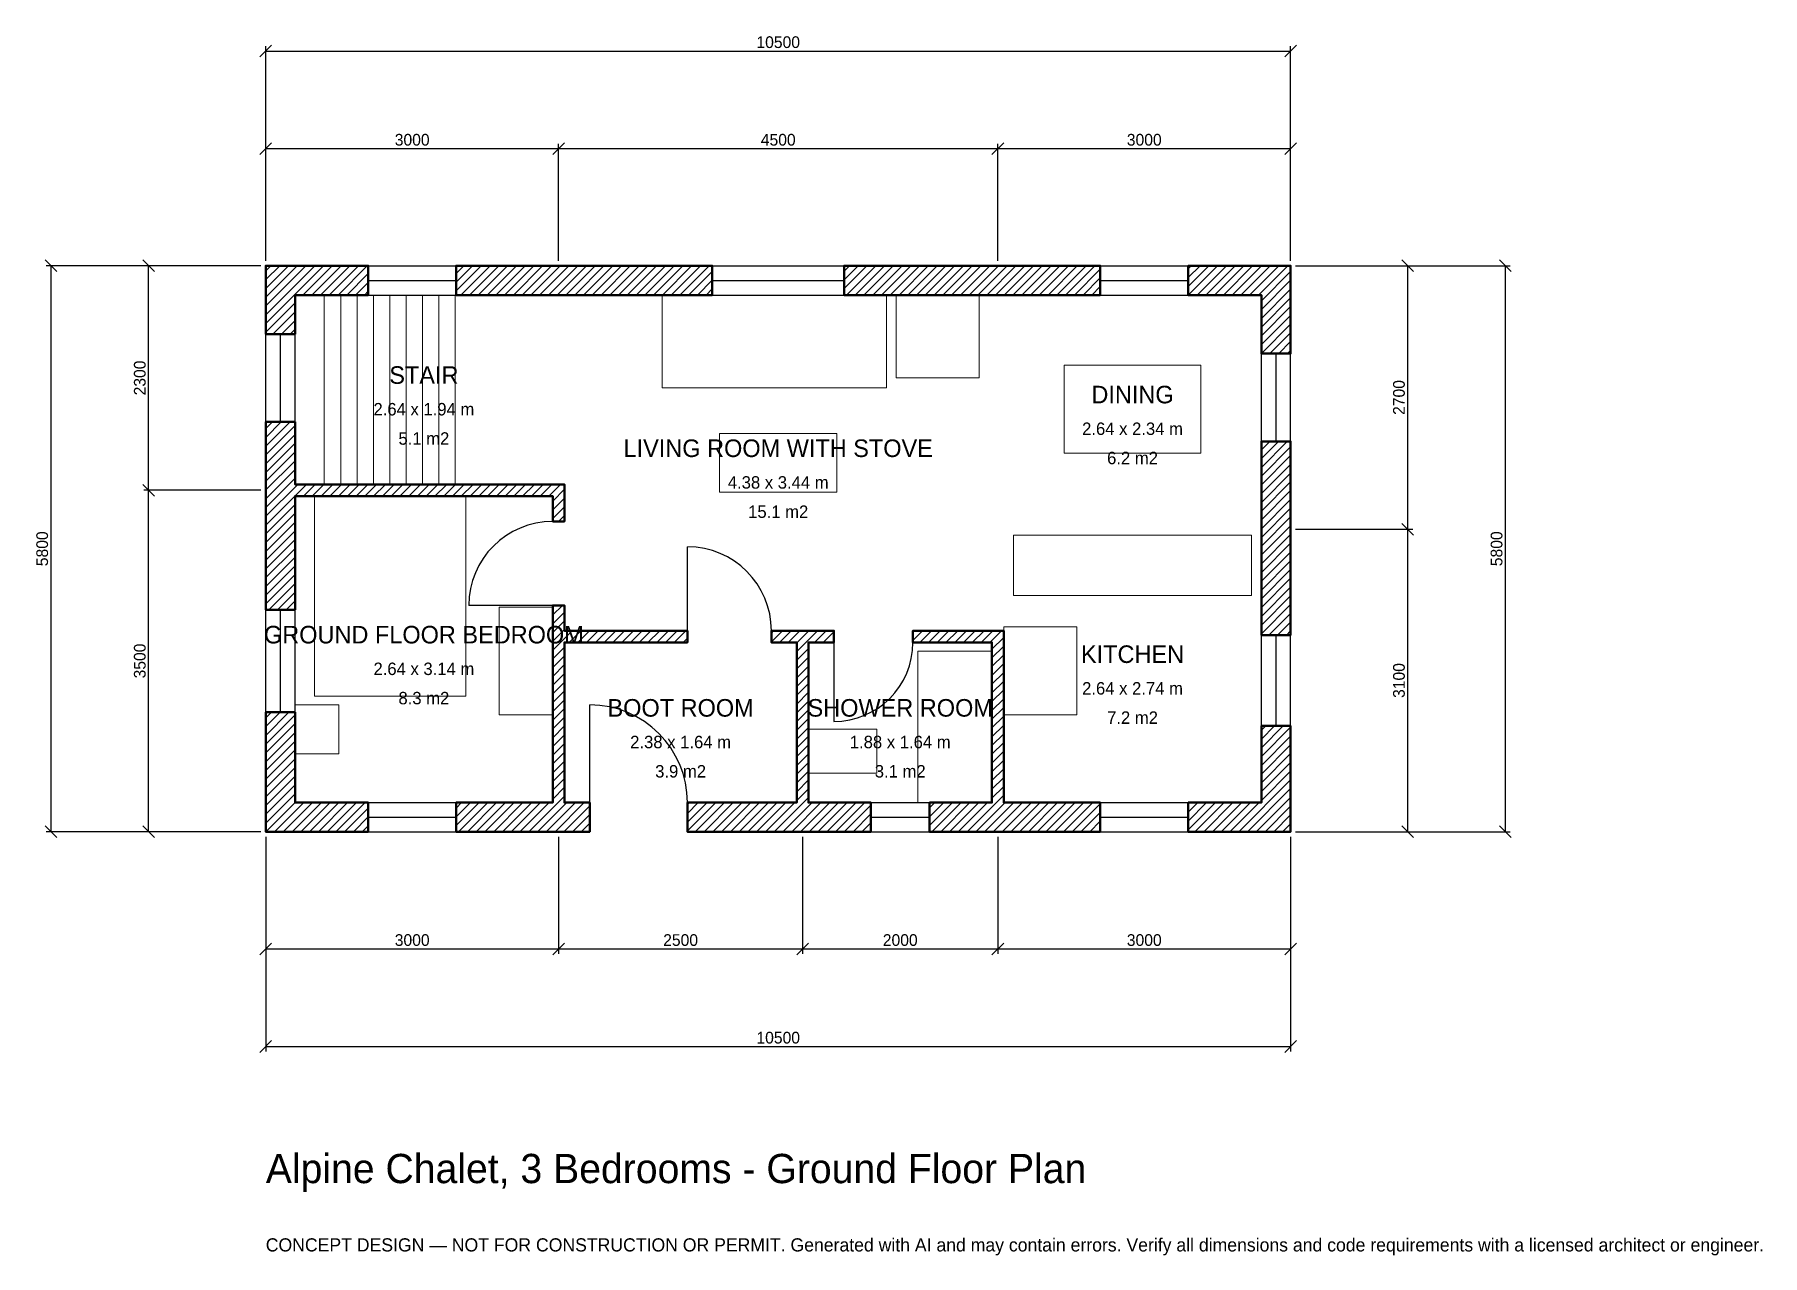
# Model space of a CAD drawing. Header units: millimetres. Extents: x -2369 to 15333, y -4341 to 8169.
import ezdxf
from ezdxf.enums import TextEntityAlignment as Align

# ---------------------------------------------------------------- set-up
doc = ezdxf.new("R2010")
doc.units = ezdxf.units.MM
for name, color, linetype, lineweight in [('A-ANNO-DIMS', 1, 'Continuous', 13), ('A-ANNO-TEXT', 7, 'Continuous', 18), ('A-AREA-IDEN', 7, 'Continuous', 18), ('A-DOOR', 2, 'Continuous', 25), ('A-FLOR-FIXT', 9, 'Continuous', 13), ('A-FLOR-STRS', 3, 'Continuous', 18), ('A-FURN', 9, 'Continuous', 13), ('A-GLAZ', 4, 'Continuous', 25), ('A-WALL', 7, 'Continuous', 50), ('A-WALL-PATT', 8, 'Continuous', 13)]:
    doc.layers.add(name, color=color, linetype=linetype, lineweight=lineweight)
doc.dimstyles.new('PLAN', dxfattribs={"dimtxt": 120, "dimasz": 80, "dimexe": 50, "dimexo": 50, "dimgap": 30, "dimtad": 1, "dimdec": 0, "dimtsz": 60, "dimcen": 2.5, "dimclrd": 1, "dimclre": 1, "dimazin": 3, "dimtfac": 1, "dimtmove": 0, "dimatfit": 3})

msp = doc.modelspace()

# ---------------------------------------------------------------- hatches: boundary and pattern name
at = {"layer": 'A-WALL-PATT'}
h = msp.add_hatch(dxfattribs=at)
h.set_pattern_fill('ANSI31', color=8, scale=20)
h.paths.add_polyline_path([(5440, -0.001), (5440, 0), (5350, 0), (4320, 0), (4320, 300), (5350, 300), (5440, 300), (5440, 1940), (5180, 1940), (5180, 2060), (5440, 2060), (5560, 2060), (5820, 2060), (5820, 1940), (5560, 1940), (5560, 300), (5650, 300), (6200, 300), (6200, 0), (5650, 0), (5560, 0), (5560, -0.001), (5440, -0.001)])
h.paths.add_polyline_path([(3150, 0), (3060, 0), (3060, -0.001), (2940, -0.001), (2940, 0), (2850, 0), (1950, 0), (1950, 300), (2850, 300), (2940, 300), (2940, 1940), (2940, 2060), (2940, 2320), (3060, 2320), (3060, 2060), (4320, 2060), (4320, 1940), (3060, 1940), (3060, 300), (3150, 300), (3320, 300), (3320, 0), (3150, 0)])
h.paths.add_polyline_path([(300, 0), (300, -0.001), (0, -0.001), (0, 0), (-0.001, 0), (-0.001, 300), (0, 300), (0, 1225), (300, 1225), (300, 300), (1050, 300), (1050, 0), (300, 0)])
h.paths.add_polyline_path([(0, 3350), (0, 3440), (-0.001, 3440), (-0.001, 3560), (0, 3560), (0, 3650), (0, 4200), (300, 4200), (300, 3650), (300, 3560), (2940, 3560), (3060, 3560), (3060, 3440), (3060, 3180), (2940, 3180), (2940, 3440), (300, 3440), (300, 3350), (300, 2275), (0, 2275), (0, 3350)])
h.paths.add_polyline_path([(0, 5500), (-0.001, 5500), (-0.001, 5800), (0, 5800), (0, 5800.001), (300, 5800.001), (300, 5800), (1050, 5800), (1050, 5500), (300, 5500), (300, 5100), (0, 5100), (0, 5500)])
h.paths.add_polyline_path([(2850, 5800), (3150, 5800), (4575, 5800), (4575, 5500), (3150, 5500), (2850, 5500), (1950, 5500), (1950, 5800), (2850, 5800)])
h.paths.add_polyline_path([(7350, 5800), (7350, 5800), (8550, 5800), (8550, 5500), (7650, 5500), (7650, 5500), (5925, 5500), (5925, 5800), (7350, 5800)])
h.paths.add_polyline_path([(10200, 5800), (10200, 5800.001), (10500, 5800.001), (10500, 5800), (10500.001, 5800), (10500.001, 5500), (10500, 5500), (10500, 4900), (10200, 4900), (10200, 5500), (9450, 5500), (9450, 5800), (10200, 5800)])
h.paths.add_polyline_path([(10500, 3250), (10500, 2950), (10500, 2015), (10200, 2015), (10200, 2950), (10200, 3250), (10200, 4000), (10500, 4000), (10500, 3250)])
h.paths.add_polyline_path([(10500, 300), (10500.001, 300), (10500.001, 0), (10500, 0), (10500, -0.001), (10200, -0.001), (10200, 0), (9450, 0), (9450, 300), (10200, 300), (10200, 1085), (10500, 1085), (10500, 300)])
h.paths.add_polyline_path([(7650, 0), (7560, 0), (7560, -0.001), (7440, -0.001), (7440, 0), (7350, 0), (6800, 0), (6800, 300), (7350, 300), (7440, 300), (7440, 1940), (6630, 1940), (6630, 2060), (7440, 2060), (7560, 2060), (7560, 1940), (7560, 300), (7650, 300), (8550, 300), (8550, 0), (7650, 0)])

# ---------------------------------------------------------------- linework, layer by layer
at = {"layer": 'A-DOOR'}
for p, q in [((4320, 2060), (4320, 2920)), ((2940, 2320), (2080, 2320)), ((5820, 1940), (5820, 1130)), ((3320, 300), (3320, 1300))]:
    msp.add_line(p, q, dxfattribs=at)
for centre, radius, start, end in [((2940, 2320), 860, 90, 180), ((4320, 2060), 860, 0, 90), ((5820, 1940), 810, 270, 360), ((3320, 300), 1000, 0, 90)]:
    msp.add_arc(centre, radius, start, end, dxfattribs=at)
at = {"layer": 'A-FLOR-FIXT'}
for points in [[(7660, 2420), (10100, 2420), (10100, 3040), (7660, 3040)], [(6680, 300), (7440, 300), (7440, 1850), (6680, 1850)], [(5560, 600), (6260, 600), (6260, 1050), (5560, 1050)]]:
    msp.add_lwpolyline(points, close=True, dxfattribs=at)
at = {"layer": 'A-FLOR-STRS'}
for p, q in [((600, 3560), (600, 5500)), ((767.5, 3560), (767.5, 5500)), ((935, 3560), (935, 5500)), ((1102.5, 3560), (1102.5, 5500)), ((1270, 3560), (1270, 5500)), ((1437.5, 3560), (1437.5, 5500)), ((1605, 3560), (1605, 5500)), ((1772.5, 3560), (1772.5, 5500)), ((1940, 3560), (1940, 5500))]:
    msp.add_line(p, q, dxfattribs=at)
at = {"layer": 'A-FURN'}
for points in [[(4060, 4550), (6360, 4550), (6360, 5500), (4060, 5500)], [(6460, 4650), (7310, 4650), (7310, 5500), (6460, 5500)], [(8180, 3880), (9580, 3880), (9580, 4780), (8180, 4780)], [(4650, 3480), (5850, 3480), (5850, 4080), (4650, 4080)], [(500, 1390), (2050, 1390), (2050, 3440), (500, 3440)], [(2390, 1200), (2940, 1200), (2940, 2300), (2390, 2300)], [(7560, 1200), (8310, 1200), (8310, 2100), (7560, 2100)], [(300, 800), (750, 800), (750, 1300), (300, 1300)]]:
    msp.add_lwpolyline(points, close=True, dxfattribs=at)
at = {"layer": 'A-GLAZ'}
for p, q in [((1050, 5800), (1950, 5800)), ((4575, 5800), (5925, 5800)), ((8550, 5800), (9450, 5800)), ((1050, 5650), (1950, 5650)), ((1050, 5500), (1950, 5500)), ((4575, 5650), (5925, 5650)), ((4575, 5500), (5925, 5500)), ((8550, 5650), (9450, 5650)), ((8550, 5500), (9450, 5500)), ((0, 4200), (0, 5100)), ((150, 4200), (150, 5100)), ((300, 4200), (300, 5100)), ((10200, 4000), (10200, 4900)), ((10350, 4000), (10350, 4900)), ((10500, 4000), (10500, 4900)), ((0, 1225), (0, 2275)), ((150, 1225), (150, 2275)), ((300, 1225), (300, 2275)), ((10200, 1085), (10200, 2015)), ((10350, 1085), (10350, 2015)), ((10500, 1085), (10500, 2015)), ((1050, 300), (1950, 300)), ((6200, 300), (6800, 300)), ((8550, 300), (9450, 300)), ((1050, 150), (1950, 150)), ((1050, 0), (1950, 0)), ((6200, 150), (6800, 150)), ((6200, 0), (6800, 0)), ((8550, 150), (9450, 150)), ((8550, 0), (9450, 0))]:
    msp.add_line(p, q, dxfattribs=at)
at = {"layer": 'A-WALL'}
for points in [[(0, 5500), (-0.001, 5500), (-0.001, 5800), (0, 5800), (0, 5800.001), (300, 5800.001), (300, 5800), (1050, 5800), (1050, 5500), (300, 5500), (300, 5100), (0, 5100), (0, 5500)], [(2850, 5800), (3150, 5800), (4575, 5800), (4575, 5500), (3150, 5500), (2850, 5500), (1950, 5500), (1950, 5800), (2850, 5800)], [(7350, 5800), (7350, 5800), (8550, 5800), (8550, 5500), (7650, 5500), (7650, 5500), (5925, 5500), (5925, 5800), (7350, 5800)], [(10200, 5800), (10200, 5800.001), (10500, 5800.001), (10500, 5800), (10500.001, 5800), (10500.001, 5500), (10500, 5500), (10500, 4900), (10200, 4900), (10200, 5500), (9450, 5500), (9450, 5800), (10200, 5800)], [(0, 3350), (0, 3440), (-0.001, 3440), (-0.001, 3560), (0, 3560), (0, 3650), (0, 4200), (300, 4200), (300, 3650), (300, 3560), (2940, 3560), (3060, 3560), (3060, 3440), (3060, 3180), (2940, 3180), (2940, 3440), (300, 3440), (300, 3350), (300, 2275), (0, 2275), (0, 3350)], [(10500, 3250), (10500, 2950), (10500, 2015), (10200, 2015), (10200, 2950), (10200, 3250), (10200, 4000), (10500, 4000), (10500, 3250)], [(3150, 0), (3060, 0), (3060, -0.001), (2940, -0.001), (2940, 0), (2850, 0), (1950, 0), (1950, 300), (2850, 300), (2940, 300), (2940, 1940), (2940, 2060), (2940, 2320), (3060, 2320), (3060, 2060), (4320, 2060), (4320, 1940), (3060, 1940), (3060, 300), (3150, 300), (3320, 300), (3320, 0), (3150, 0)], [(5440, -0.001), (5440, 0), (5350, 0), (4320, 0), (4320, 300), (5350, 300), (5440, 300), (5440, 1940), (5180, 1940), (5180, 2060), (5440, 2060), (5560, 2060), (5820, 2060), (5820, 1940), (5560, 1940), (5560, 300), (5650, 300), (6200, 300), (6200, 0), (5650, 0), (5560, 0), (5560, -0.001), (5440, -0.001)], [(7650, 0), (7560, 0), (7560, -0.001), (7440, -0.001), (7440, 0), (7350, 0), (6800, 0), (6800, 300), (7350, 300), (7440, 300), (7440, 1940), (6630, 1940), (6630, 2060), (7440, 2060), (7560, 2060), (7560, 1940), (7560, 300), (7650, 300), (8550, 300), (8550, 0), (7650, 0)], [(300, 0), (300, -0.001), (0, -0.001), (0, 0), (-0.001, 0), (-0.001, 300), (0, 300), (0, 1225), (300, 1225), (300, 300), (1050, 300), (1050, 0), (300, 0)], [(10500, 300), (10500.001, 300), (10500.001, 0), (10500, 0), (10500, -0.001), (10200, -0.001), (10200, 0), (9450, 0), (9450, 300), (10200, 300), (10200, 1085), (10500, 1085), (10500, 300)]]:
    msp.add_lwpolyline(points, close=True, dxfattribs=at)

# ---------------------------------------------------------------- texts
at = {"layer": 'A-ANNO-TEXT'}
for s, height, p in [('Alpine Chalet, 3 Bedrooms - Ground Floor Plan', 300, (0, -3600)), ('CONCEPT DESIGN — NOT FOR CONSTRUCTION OR PERMIT. Generated with AI and may contain errors. Verify all dimensions and code requirements with a licensed architect or engineer.', 135, (0, -4300))]:
    msp.add_text(s, height=height, dxfattribs=at).set_placement(p)
at = {"layer": 'A-AREA-IDEN'}
for s, height, p in [('STAIR', 180, (1620, 4680)), ('DINING', 180, (8880, 4480)), ('2.64 x 1.94 m', 127.5, (1620, 4330)), ('5.1 m2', 127.5, (1620, 4030)), ('2.64 x 2.34 m', 127.5, (8880, 4130)), ('LIVING ROOM WITH STOVE', 180, (5250, 3930)), ('6.2 m2', 127.5, (8880, 3830)), ('4.38 x 3.44 m', 127.5, (5250, 3580)), ('15.1 m2', 127.5, (5250, 3280)), ('GROUND FLOOR BEDROOM', 180, (1620, 2020)), ('KITCHEN', 180, (8880, 1820)), ('2.64 x 3.14 m', 127.5, (1620, 1670)), ('8.3 m2', 127.5, (1620, 1370)), ('2.64 x 2.74 m', 127.5, (8880, 1470)), ('BOOT ROOM', 180, (4250, 1270)), ('SHOWER ROOM', 180, (6500, 1270)), ('7.2 m2', 127.5, (8880, 1170)), ('2.38 x 1.64 m', 127.5, (4250, 920)), ('1.88 x 1.64 m', 127.5, (6500, 920)), ('3.9 m2', 127.5, (4250, 620)), ('3.1 m2', 127.5, (6500, 620))]:
    msp.add_text(s, height=height, dxfattribs=at).set_placement(p, align=Align.MIDDLE_CENTER)

# ---------------------------------------------------------------- dimensions: what is measured, and where the dimension line sits
at = {"layer": 'A-ANNO-DIMS'}
for base, p1, p2, text in [((0, 8000), (0, 5800), (10500, 5800), '10500'), ((0, 7000), (0, 5800), (3000, 5800), '3000'), ((3000, 7000), (3000, 5800), (7500, 5800), '4500'), ((7500, 7000), (7500, 5800), (10500, 5800), '3000'), ((0, -1200), (0, 0), (3000, 0), '3000'), ((0, -2200), (0, 0), (10500, 0), '10500'), ((3000, -1200), (3000, 0), (5500, 0), '2500'), ((5500, -1200), (5500, 0), (7500, 0), '2000'), ((7500, -1200), (7500, 0), (10500, 0), '3000')]:
    msp.add_linear_dim(base=base, p1=p1, p2=p2, text=text, dimstyle='PLAN', dxfattribs=at).render()
for base, p1, p2, text in [((-2200, 0), (0, 0), (0, 5800), '5800'), ((-1200, 3500), (0, 3500), (0, 5800), '2300'), ((11700, 3100), (10500, 3100), (10500, 5800), '2700'), ((12700, 0), (10500, 0), (10500, 5800), '5800'), ((-1200, 0), (0, 0), (0, 3500), '3500'), ((11700, 0), (10500, 0), (10500, 3100), '3100')]:
    msp.add_linear_dim(base=base, p1=p1, p2=p2, angle=90, text=text, dimstyle='PLAN', dxfattribs=at).render()

doc.saveas('drawing.dxf')
